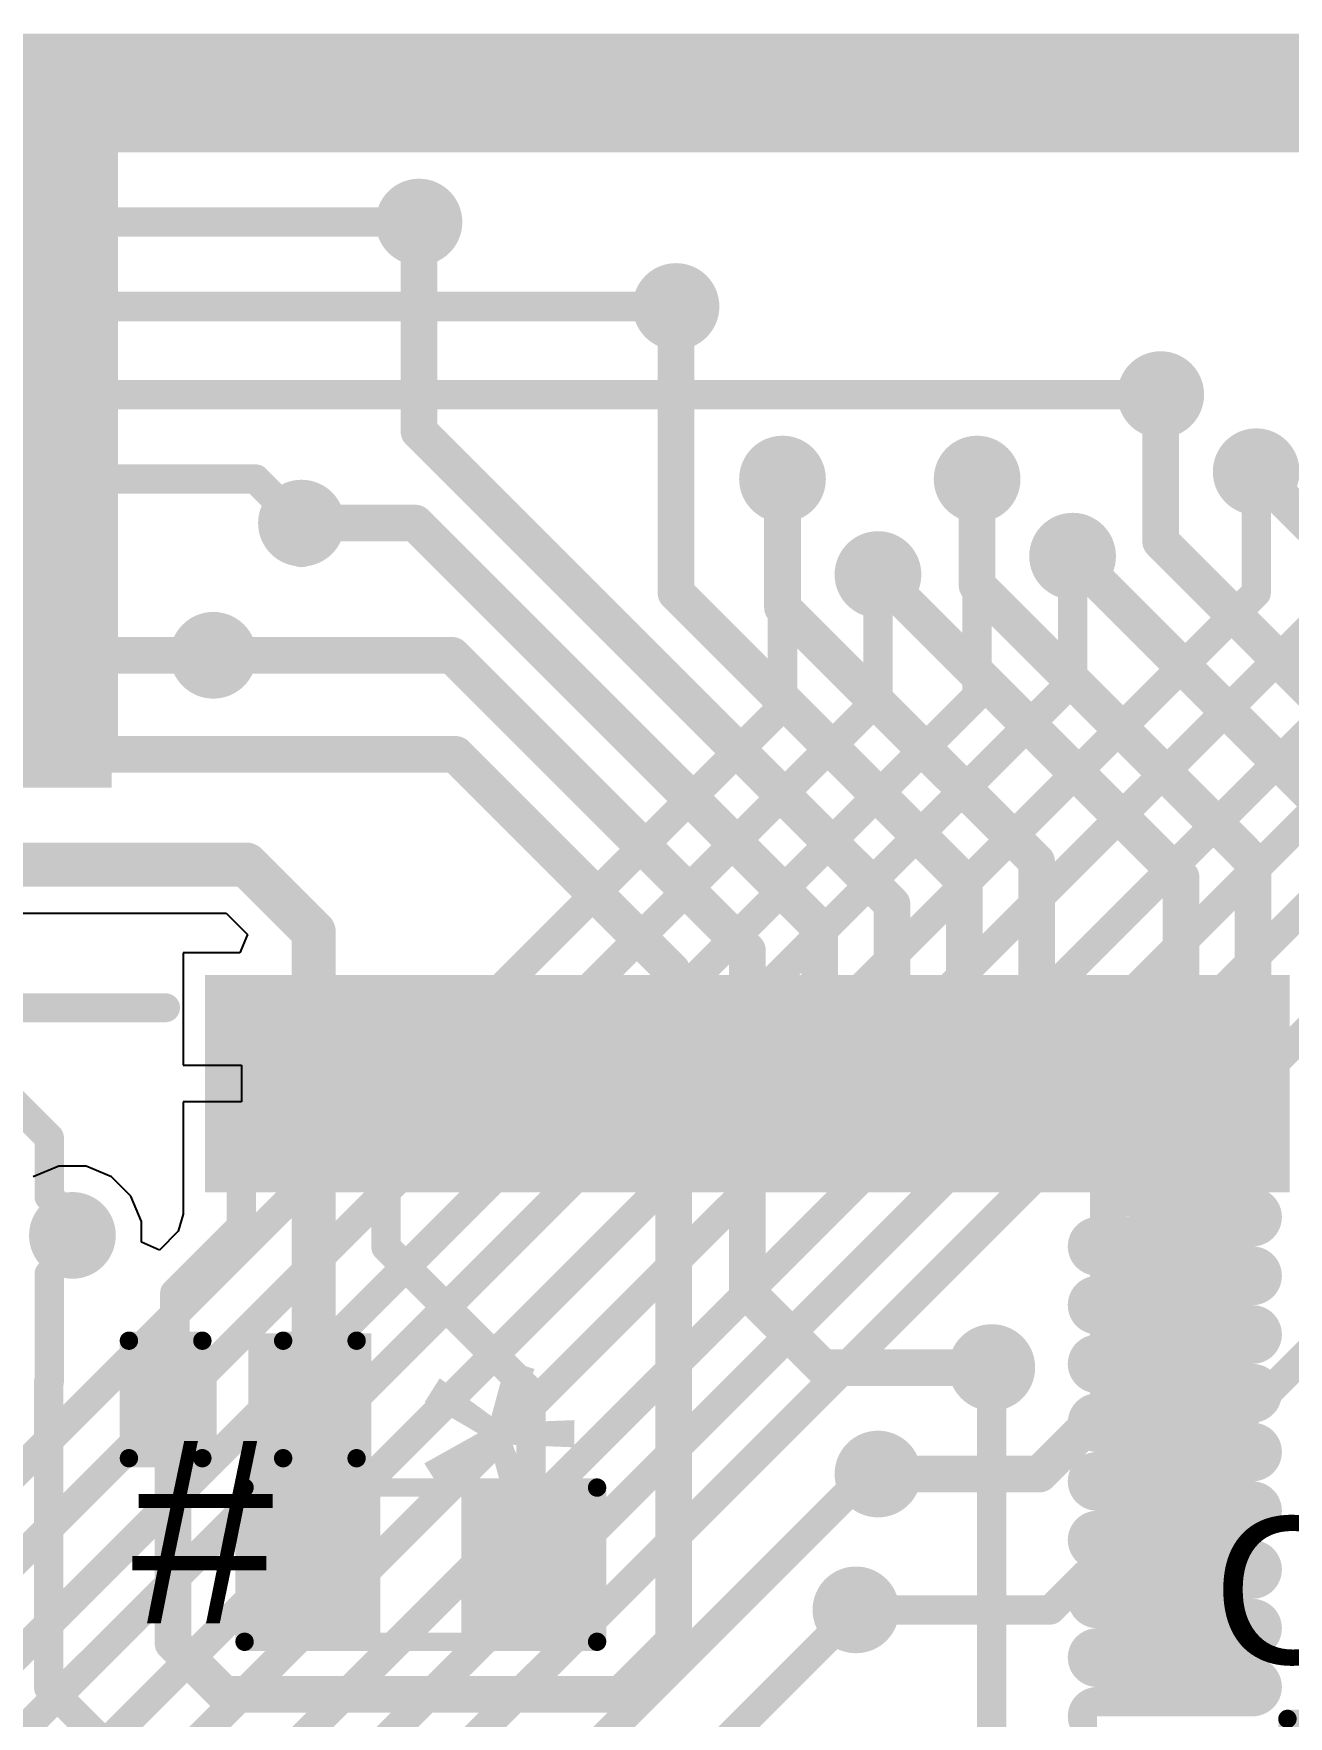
# Model space of a CAD drawing. Header units: millimetres. Extents: x -0.43 to 2.06, y -0.4 to 2.49.
# Drawn here: x 0.4401 to 0.7818, y 2.027 to 2.4853 of the extents above; entities that cross this region are included whole.
import ezdxf

# ---------------------------------------------------------------- set-up
doc = ezdxf.new("R2010")
doc.units = ezdxf.units.MM
doc.header["$MEASUREMENT"] = 0
for name, color, linetype in [('BottomLayer', 5, 'Continuous'), ('Mechanical2', 216, 'Continuous'), ('TopLayer', 1, 'Continuous'), ('TopOverlay', 2, 'Continuous'), ('TopPaste', 8, 'Continuous'), ('TopSolder', 216, 'Continuous'), ('ViaHoleLayer', 16, 'Continuous')]:
    doc.layers.add(name, color=color, linetype=linetype)
doc.styles.add('Arial', font='', dxfattribs={"height": 0.2})
doc.styles.get('Arial').set_extended_font_data('Arial')

# ---------------------------------------------------------------- blocks, each defined once
blk = doc.blocks.new('RES_0603_82')
at = {"layer": 'TopLayer'}
for points in [[(-0.015, 0.0175), (-0.015, -0.0175), (-0.045, -0.0175), (-0.045, 0.0175)], [(0.045, 0.0175), (0.045, -0.0175), (0.015, -0.0175), (0.015, 0.0175)]]:
    blk.add_hatch(color=1, dxfattribs=at).paths.add_polyline_path(points)
at = {"layer": 'TopPaste'}
for points in [[(-0.015, 0.0175), (-0.015, -0.0175), (-0.045, -0.0175), (-0.045, 0.0175)], [(0.045, 0.0175), (0.045, -0.0175), (0.015, -0.0175), (0.015, 0.0175)]]:
    blk.add_hatch(color=8, dxfattribs=at).paths.add_polyline_path(points)
at = {"layer": 'TopSolder'}
for points in [[(-0.011, 0.0215), (-0.011, -0.0215), (-0.049, -0.0215), (-0.049, 0.0215)], [(0.049, 0.0215), (0.049, -0.0215), (0.011, -0.0215), (0.011, 0.0215)]]:
    blk.add_hatch(color=216, dxfattribs=at).paths.add_polyline_path(points)
at = {"layer": 'TopOverlay', "const_width": 0.005}
for points in [[(-0.048, 0.021), (0.048, 0.021)], [(-0.048, -0.021), (-0.048, 0.021)], [(0.048, -0.021), (0.048, 0.021)], [(-0.048, -0.021), (0.048, -0.021)]]:
    blk.add_lwpolyline(points, dxfattribs=at)
at = {"layer": 'TopOverlay', "const_width": 0.0025}
for points in [[(-0.04925, 0.021, 1), (-0.04675, 0.021, 1)], [(-0.04925, 0.021, 1), (-0.04675, 0.021, 1)], [(0.04675, 0.021, 1), (0.04925, 0.021, 1)], [(0.04675, 0.021, 1), (0.04925, 0.021, 1)], [(-0.04925, -0.021, 1), (-0.04675, -0.021, 1)], [(-0.04925, -0.021, 1), (-0.04675, -0.021, 1)], [(0.04675, -0.021, 1), (0.04925, -0.021, 1)], [(0.04675, -0.021, 1), (0.04925, -0.021, 1)]]:
    blk.add_lwpolyline(points, format="xyb", close=True, dxfattribs=at)
blk = doc.blocks.new('FH12A_40S_0_5SH_55__96')
at = {"layer": 'TopLayer'}
for points in [[(-0.49409, 0.10728), (-0.42323, 0.10728), (-0.42323, 0.02067), (-0.49409, 0.02067)], [(-0.38976, -0.03839), (-0.37795, -0.03839), (-0.37795, -0.08957), (-0.38976, -0.08957)], [(-0.37008, -0.03839), (-0.35827, -0.03839), (-0.35827, -0.08957), (-0.37008, -0.08957)], [(-0.35039, -0.03839), (-0.33858, -0.03839), (-0.33858, -0.08957), (-0.35039, -0.08957)], [(-0.33071, -0.03839), (-0.3189, -0.03839), (-0.3189, -0.08957), (-0.33071, -0.08957)], [(-0.31102, -0.03839), (-0.29921, -0.03839), (-0.29921, -0.08957), (-0.31102, -0.08957)], [(-0.29134, -0.03839), (-0.27953, -0.03839), (-0.27953, -0.08957), (-0.29134, -0.08957)], [(-0.27165, -0.03839), (-0.25984, -0.03839), (-0.25984, -0.08957), (-0.27165, -0.08957)], [(-0.25197, -0.03839), (-0.24016, -0.03839), (-0.24016, -0.08957), (-0.25197, -0.08957)], [(-0.23228, -0.03839), (-0.22047, -0.03839), (-0.22047, -0.08957), (-0.23228, -0.08957)], [(-0.2126, -0.03839), (-0.20079, -0.03839), (-0.20079, -0.08957), (-0.2126, -0.08957)], [(-0.19291, -0.03839), (-0.1811, -0.03839), (-0.1811, -0.08957), (-0.19291, -0.08957)], [(-0.17323, -0.03839), (-0.16142, -0.03839), (-0.16142, -0.08957), (-0.17323, -0.08957)], [(-0.15354, -0.03839), (-0.14173, -0.03839), (-0.14173, -0.08957), (-0.15354, -0.08957)], [(-0.13386, -0.03839), (-0.12205, -0.03839), (-0.12205, -0.08957), (-0.13386, -0.08957)], [(-0.11417, -0.03839), (-0.10236, -0.03839), (-0.10236, -0.08957), (-0.11417, -0.08957)]]:
    blk.add_hatch(color=1, dxfattribs=at).paths.add_polyline_path(points)
at = {"layer": 'TopPaste'}
for points in [[(-0.49409, 0.10728), (-0.42323, 0.10728), (-0.42323, 0.02067), (-0.49409, 0.02067)], [(-0.38976, -0.03839), (-0.37795, -0.03839), (-0.37795, -0.08957), (-0.38976, -0.08957)], [(-0.37008, -0.03839), (-0.35827, -0.03839), (-0.35827, -0.08957), (-0.37008, -0.08957)], [(-0.35039, -0.03839), (-0.33858, -0.03839), (-0.33858, -0.08957), (-0.35039, -0.08957)], [(-0.33071, -0.03839), (-0.3189, -0.03839), (-0.3189, -0.08957), (-0.33071, -0.08957)], [(-0.31102, -0.03839), (-0.29921, -0.03839), (-0.29921, -0.08957), (-0.31102, -0.08957)], [(-0.29134, -0.03839), (-0.27953, -0.03839), (-0.27953, -0.08957), (-0.29134, -0.08957)], [(-0.27165, -0.03839), (-0.25984, -0.03839), (-0.25984, -0.08957), (-0.27165, -0.08957)], [(-0.25197, -0.03839), (-0.24016, -0.03839), (-0.24016, -0.08957), (-0.25197, -0.08957)], [(-0.23228, -0.03839), (-0.22047, -0.03839), (-0.22047, -0.08957), (-0.23228, -0.08957)], [(-0.2126, -0.03839), (-0.20079, -0.03839), (-0.20079, -0.08957), (-0.2126, -0.08957)], [(-0.19291, -0.03839), (-0.1811, -0.03839), (-0.1811, -0.08957), (-0.19291, -0.08957)], [(-0.17323, -0.03839), (-0.16142, -0.03839), (-0.16142, -0.08957), (-0.17323, -0.08957)], [(-0.15354, -0.03839), (-0.14173, -0.03839), (-0.14173, -0.08957), (-0.15354, -0.08957)], [(-0.13386, -0.03839), (-0.12205, -0.03839), (-0.12205, -0.08957), (-0.13386, -0.08957)], [(-0.11417, -0.03839), (-0.10236, -0.03839), (-0.10236, -0.08957), (-0.11417, -0.08957)]]:
    blk.add_hatch(color=8, dxfattribs=at).paths.add_polyline_path(points)
at = {"layer": 'TopSolder'}
for points in [[(-0.49809, 0.11128), (-0.41923, 0.11128), (-0.41923, 0.01667), (-0.49809, 0.01667)], [(-0.39376, -0.03439), (-0.37395, -0.03439), (-0.37395, -0.09357), (-0.39376, -0.09357)], [(-0.37408, -0.03439), (-0.35427, -0.03439), (-0.35427, -0.09357), (-0.37408, -0.09357)], [(-0.35439, -0.03439), (-0.33458, -0.03439), (-0.33458, -0.09357), (-0.35439, -0.09357)], [(-0.33471, -0.03439), (-0.3149, -0.03439), (-0.3149, -0.09357), (-0.33471, -0.09357)], [(-0.31502, -0.03439), (-0.29521, -0.03439), (-0.29521, -0.09357), (-0.31502, -0.09357)], [(-0.29534, -0.03439), (-0.27553, -0.03439), (-0.27553, -0.09357), (-0.29534, -0.09357)], [(-0.27565, -0.03439), (-0.25584, -0.03439), (-0.25584, -0.09357), (-0.27565, -0.09357)], [(-0.25597, -0.03439), (-0.23616, -0.03439), (-0.23616, -0.09357), (-0.25597, -0.09357)], [(-0.23628, -0.03439), (-0.21647, -0.03439), (-0.21647, -0.09357), (-0.23628, -0.09357)], [(-0.2166, -0.03439), (-0.19679, -0.03439), (-0.19679, -0.09357), (-0.2166, -0.09357)], [(-0.19691, -0.03439), (-0.1771, -0.03439), (-0.1771, -0.09357), (-0.19691, -0.09357)], [(-0.17723, -0.03439), (-0.15742, -0.03439), (-0.15742, -0.09357), (-0.17723, -0.09357)], [(-0.15754, -0.03439), (-0.13773, -0.03439), (-0.13773, -0.09357), (-0.15754, -0.09357)], [(-0.13786, -0.03439), (-0.11805, -0.03439), (-0.11805, -0.09357), (-0.13786, -0.09357)], [(-0.11817, -0.03439), (-0.09836, -0.03439), (-0.09836, -0.09357), (-0.11817, -0.09357)]]:
    blk.add_hatch(color=216, dxfattribs=at).paths.add_polyline_path(points)
at = {"layer": 'TopOverlay', "const_width": 0.00787}
for points in [[(-0.48622, 0.20866), (0.48622, 0.20866)], [(-0.48622, -0.04331), (-0.40453, -0.04331)]]:
    blk.add_lwpolyline(points, dxfattribs=at)
at = {"layer": 'TopOverlay', "const_width": 0.00394}
blk.add_lwpolyline([(-0.4065, -0.04331, 1), (-0.40256, -0.04331, 1)], format="xyb", close=True, dxfattribs=at)
blk = doc.blocks.new('CAP_0603_127')
at = {"layer": 'TopLayer'}
for points in [[(-0.015, 0.0175), (-0.015, -0.0175), (-0.045, -0.0175), (-0.045, 0.0175)], [(0.045, 0.0175), (0.045, -0.0175), (0.015, -0.0175), (0.015, 0.0175)]]:
    blk.add_hatch(color=1, dxfattribs=at).paths.add_polyline_path(points)
at = {"layer": 'TopPaste'}
for points in [[(-0.015, 0.0175), (-0.015, -0.0175), (-0.045, -0.0175), (-0.045, 0.0175)], [(0.045, 0.0175), (0.045, -0.0175), (0.015, -0.0175), (0.015, 0.0175)]]:
    blk.add_hatch(color=8, dxfattribs=at).paths.add_polyline_path(points)
at = {"layer": 'TopSolder'}
for points in [[(-0.01264, 0.01986), (-0.01264, -0.01986), (-0.04736, -0.01986), (-0.04736, 0.01986)], [(0.04736, 0.01986), (0.04736, -0.01986), (0.01264, -0.01986), (0.01264, 0.01986)]]:
    blk.add_hatch(color=216, dxfattribs=at).paths.add_polyline_path(points)
at = {"layer": 'TopOverlay', "const_width": 0.005}
for points in [[(-0.049, 0.021), (-0.049, -0.021)], [(-0.049, 0.021), (-0.018, 0.021)], [(0.018, 0.021), (0.049, 0.021)], [(0.049, 0.021), (0.049, -0.021)], [(-0.049, -0.021), (-0.018, -0.021)], [(0.018, -0.021), (0.049, -0.021)]]:
    blk.add_lwpolyline(points, dxfattribs=at)
at = {"layer": 'TopOverlay', "const_width": 0.0025}
for points in [[(-0.05025, 0.021, 1), (-0.04775, 0.021, 1)], [(-0.05025, 0.021, 1), (-0.04775, 0.021, 1)], [(-0.01925, 0.021, 1), (-0.01675, 0.021, 1)], [(0.01675, 0.021, 1), (0.01925, 0.021, 1)], [(0.04775, 0.021, 1), (0.05025, 0.021, 1)], [(0.04775, 0.021, 1), (0.05025, 0.021, 1)], [(-0.05025, -0.021, 1), (-0.04775, -0.021, 1)], [(-0.05025, -0.021, 1), (-0.04775, -0.021, 1)], [(-0.01925, -0.021, 1), (-0.01675, -0.021, 1)], [(0.01675, -0.021, 1), (0.01925, -0.021, 1)], [(0.04775, -0.021, 1), (0.05025, -0.021, 1)], [(0.04775, -0.021, 1), (0.05025, -0.021, 1)]]:
    blk.add_lwpolyline(points, format="xyb", close=True, dxfattribs=at)
blk = doc.blocks.new('CAP_0402_138')
at = {"layer": 'TopLayer'}
for points in [[(-0.0275, -0.0125), (-0.0275, 0.0125), (-0.0095, 0.0125), (-0.0095, -0.0125)], [(0.0095, -0.0125), (0.0095, 0.0125), (0.0275, 0.0125), (0.0275, -0.0125)]]:
    blk.add_hatch(color=1, dxfattribs=at).paths.add_polyline_path(points)
at = {"layer": 'TopPaste'}
for points in [[(-0.0275, -0.0125), (-0.0275, 0.0125), (-0.0095, 0.0125), (-0.0095, -0.0125)], [(0.0095, -0.0125), (0.0095, 0.0125), (0.0275, 0.0125), (0.0275, -0.0125)]]:
    blk.add_hatch(color=8, dxfattribs=at).paths.add_polyline_path(points)
at = {"layer": 'TopSolder'}
for points in [[(-0.02986, -0.01486), (-0.02986, 0.01486), (-0.00714, 0.01486), (-0.00714, -0.01486)], [(0.00714, -0.01486), (0.00714, 0.01486), (0.02986, 0.01486), (0.02986, -0.01486)]]:
    blk.add_hatch(color=216, dxfattribs=at).paths.add_polyline_path(points)
at = {"layer": 'TopOverlay', "const_width": 0.005}
for points in [[(-0.031, 0.016), (-0.031, -0.016)], [(-0.011, 0.016), (-0.031, 0.016)], [(0.031, 0.016), (0.011, 0.016)], [(0.031, 0.016), (0.031, -0.016)], [(-0.011, -0.016), (-0.031, -0.016)], [(0.031, -0.016), (0.011, -0.016)]]:
    blk.add_lwpolyline(points, dxfattribs=at)
at = {"layer": 'TopOverlay', "const_width": 0.0025}
for points in [[(-0.03225, 0.016, 1), (-0.02975, 0.016, 1)], [(-0.03225, 0.016, 1), (-0.02975, 0.016, 1)], [(-0.01225, 0.016, 1), (-0.00975, 0.016, 1)], [(0.00975, 0.016, 1), (0.01225, 0.016, 1)], [(0.02975, 0.016, 1), (0.03225, 0.016, 1)], [(0.02975, 0.016, 1), (0.03225, 0.016, 1)], [(-0.03225, -0.016, 1), (-0.02975, -0.016, 1)], [(-0.03225, -0.016, 1), (-0.02975, -0.016, 1)], [(-0.01225, -0.016, 1), (-0.00975, -0.016, 1)], [(0.00975, -0.016, 1), (0.01225, -0.016, 1)], [(0.02975, -0.016, 1), (0.03225, -0.016, 1)], [(0.02975, -0.016, 1), (0.03225, -0.016, 1)]]:
    blk.add_lwpolyline(points, format="xyb", close=True, dxfattribs=at)

msp = doc.modelspace()

# ---------------------------------------------------------------- hatches: boundary and pattern name
at = {"layer": 'BottomLayer'}
h = msp.add_hatch(color=5, dxfattribs=at)
edge = h.paths.add_edge_path()
edge.add_arc((0.545, 2.434), 0.01181, 0, 360)
h = msp.add_hatch(color=5, dxfattribs=at)
edge = h.paths.add_edge_path()
edge.add_arc((0.615, 2.411), 0.01181, 0, 360)
h = msp.add_hatch(color=5, dxfattribs=at)
edge = h.paths.add_edge_path()
edge.add_arc((0.747, 2.387), 0.01181, 0, 360)
h = msp.add_hatch(color=5, dxfattribs=at)
edge = h.paths.add_edge_path()
edge.add_arc((0.644, 2.364), 0.01181, 0, 360)
h = msp.add_hatch(color=5, dxfattribs=at)
edge = h.paths.add_edge_path()
edge.add_arc((0.697, 2.364), 0.01181, 0, 360)
h = msp.add_hatch(color=5, dxfattribs=at)
edge = h.paths.add_edge_path()
edge.add_arc((0.773, 2.366), 0.01181, 0, 360)
h = msp.add_hatch(color=5, dxfattribs=at)
edge = h.paths.add_edge_path()
edge.add_arc((0.513, 2.352), 0.01181, 0, 360)
h = msp.add_hatch(color=5, dxfattribs=at)
edge = h.paths.add_edge_path()
edge.add_arc((0.723, 2.343), 0.01181, 0, 360)
h = msp.add_hatch(color=5, dxfattribs=at)
edge = h.paths.add_edge_path()
edge.add_arc((0.67, 2.338), 0.01181, 0, 360)
h = msp.add_hatch(color=5, dxfattribs=at)
edge = h.paths.add_edge_path()
edge.add_arc((0.489, 2.316), 0.01181, 0, 360)
h = msp.add_hatch(color=5, dxfattribs=at)
edge = h.paths.add_edge_path()
edge.add_arc((0.45062, 2.158), 0.01181, 0, 360)
h = msp.add_hatch(color=5, dxfattribs=at)
edge = h.paths.add_edge_path()
edge.add_arc((0.701, 2.122), 0.01181, 0, 360)
h = msp.add_hatch(color=5, dxfattribs=at)
edge = h.paths.add_edge_path()
edge.add_arc((0.67, 2.093), 0.01181, 0, 360)
h = msp.add_hatch(color=5, dxfattribs=at)
edge = h.paths.add_edge_path()
edge.add_arc((0.664, 2.056), 0.01181, 0, 360)
at = {"layer": 'TopLayer'}
for points in [[(-0.128, 2.401), (0.455, 2.401), (0.455, 2.473), (-0.128, 2.473)], [(0.384, 2.284), (0.463, 2.284), (0.463, 2.472), (0.384, 2.472)], [(0.425, 2.453), (1.418, 2.453), (1.418, 2.473), (0.425, 2.473)], [(0.49851, 2.049), (0.532, 2.049), (0.532, 2.13131), (0.49851, 2.13131)]]:
    msp.add_hatch(color=1, dxfattribs=at).paths.add_polyline_path(points)
h = msp.add_hatch(color=1, dxfattribs=at)
edge = h.paths.add_edge_path()
edge.add_arc((0.545, 2.434), 0.01181, 0, 360)
h = msp.add_hatch(color=1, dxfattribs=at)
edge = h.paths.add_edge_path()
edge.add_arc((0.615, 2.411), 0.01181, 0, 360)
h = msp.add_hatch(color=1, dxfattribs=at)
edge = h.paths.add_edge_path()
edge.add_arc((0.747, 2.387), 0.01181, 0, 360)
h = msp.add_hatch(color=1, dxfattribs=at)
edge = h.paths.add_edge_path()
edge.add_arc((0.644, 2.364), 0.01181, 0, 360)
h = msp.add_hatch(color=1, dxfattribs=at)
edge = h.paths.add_edge_path()
edge.add_arc((0.697, 2.364), 0.01181, 0, 360)
h = msp.add_hatch(color=1, dxfattribs=at)
edge = h.paths.add_edge_path()
edge.add_arc((0.773, 2.366), 0.01181, 0, 360)
h = msp.add_hatch(color=1, dxfattribs=at)
edge = h.paths.add_edge_path()
edge.add_arc((0.513, 2.352), 0.01181, 0, 360)
h = msp.add_hatch(color=1, dxfattribs=at)
edge = h.paths.add_edge_path()
edge.add_arc((0.723, 2.343), 0.01181, 0, 360)
h = msp.add_hatch(color=1, dxfattribs=at)
edge = h.paths.add_edge_path()
edge.add_arc((0.67, 2.338), 0.01181, 0, 360)
h = msp.add_hatch(color=1, dxfattribs=at)
edge = h.paths.add_edge_path()
edge.add_arc((0.489, 2.316), 0.01181, 0, 360)
h = msp.add_hatch(color=1, dxfattribs=at)
edge = h.paths.add_edge_path()
edge.add_arc((0.45062, 2.158), 0.01181, 0, 360)
h = msp.add_hatch(color=1, dxfattribs=at)
edge = h.paths.add_edge_path()
edge.add_arc((0.701, 2.122), 0.01181, 0, 360)
h = msp.add_hatch(color=1, dxfattribs=at)
edge = h.paths.add_edge_path()
edge.add_arc((0.67, 2.093), 0.01181, 0, 360)
h = msp.add_hatch(color=1, dxfattribs=at)
edge = h.paths.add_edge_path()
edge.add_arc((0.664, 2.056), 0.01181, 0, 360)
at = {"layer": 'ViaHoleLayer'}
h = msp.add_hatch(color=16, dxfattribs=at)
edge = h.paths.add_edge_path()
edge.add_arc((0.545, 2.434), 0.00591, 0, 360)
h = msp.add_hatch(color=16, dxfattribs=at)
edge = h.paths.add_edge_path()
edge.add_arc((0.615, 2.411), 0.00591, 0, 360)
h = msp.add_hatch(color=16, dxfattribs=at)
edge = h.paths.add_edge_path()
edge.add_arc((0.747, 2.387), 0.00591, 0, 360)
h = msp.add_hatch(color=16, dxfattribs=at)
edge = h.paths.add_edge_path()
edge.add_arc((0.644, 2.364), 0.00591, 0, 360)
h = msp.add_hatch(color=16, dxfattribs=at)
edge = h.paths.add_edge_path()
edge.add_arc((0.697, 2.364), 0.00591, 0, 360)
h = msp.add_hatch(color=16, dxfattribs=at)
edge = h.paths.add_edge_path()
edge.add_arc((0.773, 2.366), 0.00591, 0, 360)
h = msp.add_hatch(color=16, dxfattribs=at)
edge = h.paths.add_edge_path()
edge.add_arc((0.513, 2.352), 0.00591, 0, 360)
h = msp.add_hatch(color=16, dxfattribs=at)
edge = h.paths.add_edge_path()
edge.add_arc((0.723, 2.343), 0.00591, 0, 360)
h = msp.add_hatch(color=16, dxfattribs=at)
edge = h.paths.add_edge_path()
edge.add_arc((0.67, 2.338), 0.00591, 0, 360)
h = msp.add_hatch(color=16, dxfattribs=at)
edge = h.paths.add_edge_path()
edge.add_arc((0.489, 2.316), 0.00591, 0, 360)
h = msp.add_hatch(color=16, dxfattribs=at)
edge = h.paths.add_edge_path()
edge.add_arc((0.45062, 2.158), 0.00591, 0, 360)
h = msp.add_hatch(color=16, dxfattribs=at)
edge = h.paths.add_edge_path()
edge.add_arc((0.701, 2.122), 0.00591, 0, 360)
h = msp.add_hatch(color=16, dxfattribs=at)
edge = h.paths.add_edge_path()
edge.add_arc((0.67, 2.093), 0.00591, 0, 360)
h = msp.add_hatch(color=16, dxfattribs=at)
edge = h.paths.add_edge_path()
edge.add_arc((0.664, 2.056), 0.00591, 0, 360)

# ---------------------------------------------------------------- linework, layer by layer
at = {"layer": 'BottomLayer'}
for points, const_width in [([(0.222, 2.434), (0.545, 2.434)], 0.008), ([(0.23, 2.411), (0.615, 2.411)], 0.008), ([(0.231, 2.387), (0.747, 2.387)], 0.008), ([(0.773, 2.333), (0.773, 2.366)], 0.008), ([(0.259, 2.364), (0.5005, 2.364)], 0.008), ([(0.5005, 2.364), (0.5125, 2.352)], 0.008), ([(0.644, 2.302), (0.644, 2.364)], 0.008), ([(0.697, 2.305), (0.697, 2.364)], 0.008), ([(0.5125, 2.352), (0.513, 2.352)], 0.008), ([(0.723, 2.309), (0.723, 2.343)], 0.008), ([(0.669, 2.338), (0.67, 2.337)], 0.008), ([(0.241, 1.777), (0.798, 2.334)], 0.008), ([(0.67, 2.304), (0.67, 2.337)], 0.008), ([(0.2153, 1.7753), (0.773, 2.333)], 0.008), ([(0.2653, 1.7733), (0.822, 2.33)], 0.008), ([(0.3153, 1.8003), (0.847, 2.332)], 0.008), ([(0.335, 1.796), (0.871, 2.332)], 0.008), ([(0.25, 2.316), (0.489, 2.316)], 0.01), ([(0.1653, 1.7513), (0.723, 2.309)], 0.008), ([(0.0153, 1.6733), (0.644, 2.302)], 0.008), ([(0.0653, 1.6993), (0.67, 2.304)], 0.008), ([(0.1153, 1.7233), (0.697, 2.305)], 0.008), ([(0.775, 2.202), (0.873, 2.3)], 0.008), ([(0.42489, 2.204), (0.44431, 2.18458)], 0.008), ([(0.775, 2.19939), (0.775, 2.202)], 0.008), ([(0.775, 2.183), (0.775, 2.19939)], 0.008), ([(0.44431, 2.16854), (0.44431, 2.18458)], 0.008), ([(0.73921, 2.175), (0.767, 2.175)], 0.008), ([(0.44431, 2.16854), (0.45062, 2.16223)], 0.008), ([(0.73921, 2.167), (0.772, 2.167)], 0.008), ([(0.45062, 2.158), (0.45062, 2.16223)], 0.008), ([(0.72969, 2.159), (0.772, 2.159)], 0.008), ([(0.72969, 2.151), (0.772, 2.151)], 0.008), ([(0.72969, 2.143), (0.772, 2.143)], 0.008), ([(0.72969, 2.135), (0.772, 2.135)], 0.008), ([(0.72969, 2.127), (0.772, 2.127)], 0.008), ([(0.701, 2.004), (0.701, 2.122)], 0.008), ([(0.72969, 2.119), (0.772, 2.119)], 0.008), ([(0.72969, 2.111), (0.772, 2.111)], 0.008), ([(0.72969, 2.103), (0.772, 2.103)], 0.008), ([(0.38, 1.806), (0.667, 2.093)], 0.008), ([(0.667, 2.093), (0.67, 2.093)], 0.008), ([(0.72969, 2.095), (0.772, 2.095)], 0.008), ([(0.72969, 2.087), (0.772, 2.087)], 0.008), ([(0.72969, 2.079), (0.772, 2.079)], 0.008), ([(0.72969, 2.071), (0.772, 2.071)], 0.008), ([(0.72969, 2.063), (0.772, 2.063)], 0.008), ([(0.403, 1.795), (0.664, 2.056)], 0.008), ([(0.72969, 2.055), (0.772, 2.055)], 0.008), ([(0.72969, 2.047), (0.772, 2.047)], 0.008), ([(0.72969, 2.039), (0.772, 2.039)], 0.008), ([(0.72969, 2.031), (0.772, 2.031)], 0.008)]:
    msp.add_lwpolyline(points, dxfattribs=dict(at, const_width=const_width))
for points, const_width in [([(0.543, 2.434, 1), (0.547, 2.434, 1)], 0.004), ([(0.613, 2.411, 1), (0.617, 2.411, 1)], 0.004), ([(0.745, 2.387, 1), (0.749, 2.387, 1)], 0.004), ([(0.771, 2.366, 1), (0.775, 2.366, 1)], 0.004), ([(0.4985, 2.364, 1), (0.5025, 2.364, 1)], 0.004), ([(0.4985, 2.364, 1), (0.5025, 2.364, 1)], 0.004), ([(0.642, 2.364, 1), (0.646, 2.364, 1)], 0.004), ([(0.695, 2.364, 1), (0.699, 2.364, 1)], 0.004), ([(0.5105, 2.352, 1), (0.5145, 2.352, 1)], 0.004), ([(0.5105, 2.352, 1), (0.5145, 2.352, 1)], 0.004), ([(0.511, 2.352, 1), (0.515, 2.352, 1)], 0.004), ([(0.721, 2.343, 1), (0.725, 2.343, 1)], 0.004), ([(0.667, 2.338, 1), (0.671, 2.338, 1)], 0.004), ([(0.668, 2.337, 1), (0.672, 2.337, 1)], 0.004), ([(0.668, 2.337, 1), (0.672, 2.337, 1)], 0.004), ([(0.771, 2.333, 1), (0.775, 2.333, 1)], 0.004), ([(0.771, 2.333, 1), (0.775, 2.333, 1)], 0.004), ([(0.4865, 2.316, 1), (0.4915, 2.316, 1)], 0.005), ([(0.721, 2.309, 1), (0.725, 2.309, 1)], 0.004), ([(0.721, 2.309, 1), (0.725, 2.309, 1)], 0.004), ([(0.642, 2.302, 1), (0.646, 2.302, 1)], 0.004), ([(0.642, 2.302, 1), (0.646, 2.302, 1)], 0.004), ([(0.668, 2.304, 1), (0.672, 2.304, 1)], 0.004), ([(0.668, 2.304, 1), (0.672, 2.304, 1)], 0.004), ([(0.695, 2.305, 1), (0.699, 2.305, 1)], 0.004), ([(0.695, 2.305, 1), (0.699, 2.305, 1)], 0.004), ([(0.773, 2.202, 1), (0.777, 2.202, 1)], 0.004), ([(0.773, 2.202, 1), (0.777, 2.202, 1)], 0.004), ([(0.773, 2.19939, 1), (0.777, 2.19939, 1)], 0.004), ([(0.773, 2.19939, 1), (0.777, 2.19939, 1)], 0.004), ([(0.44231, 2.18458, 1), (0.44631, 2.18458, 1)], 0.004), ([(0.44231, 2.18458, 1), (0.44631, 2.18458, 1)], 0.004), ([(0.773, 2.183, 1), (0.777, 2.183, 1)], 0.004), ([(0.773, 2.183, 1), (0.777, 2.183, 1)], 0.004), ([(0.73721, 2.175, 1), (0.74121, 2.175, 1)], 0.004), ([(0.73721, 2.175, 1), (0.74121, 2.175, 1)], 0.004), ([(0.765, 2.175, 1), (0.769, 2.175, 1)], 0.004), ([(0.765, 2.175, 1), (0.769, 2.175, 1)], 0.004), ([(0.44231, 2.16854, 1), (0.44631, 2.16854, 1)], 0.004), ([(0.44231, 2.16854, 1), (0.44631, 2.16854, 1)], 0.004), ([(0.73721, 2.167, 1), (0.74121, 2.167, 1)], 0.004), ([(0.73721, 2.167, 1), (0.74121, 2.167, 1)], 0.004), ([(0.77, 2.167, 1), (0.774, 2.167, 1)], 0.004), ([(0.77, 2.167, 1), (0.774, 2.167, 1)], 0.004), ([(0.44862, 2.16223, 1), (0.45262, 2.16223, 1)], 0.004), ([(0.44862, 2.16223, 1), (0.45262, 2.16223, 1)], 0.004), ([(0.44862, 2.158, 1), (0.45262, 2.158, 1)], 0.004), ([(0.72769, 2.159, 1), (0.73169, 2.159, 1)], 0.004), ([(0.72769, 2.159, 1), (0.73169, 2.159, 1)], 0.004), ([(0.77, 2.159, 1), (0.774, 2.159, 1)], 0.004), ([(0.77, 2.159, 1), (0.774, 2.159, 1)], 0.004), ([(0.72769, 2.151, 1), (0.73169, 2.151, 1)], 0.004), ([(0.72769, 2.151, 1), (0.73169, 2.151, 1)], 0.004), ([(0.77, 2.151, 1), (0.774, 2.151, 1)], 0.004), ([(0.77, 2.151, 1), (0.774, 2.151, 1)], 0.004), ([(0.72769, 2.143, 1), (0.73169, 2.143, 1)], 0.004), ([(0.72769, 2.143, 1), (0.73169, 2.143, 1)], 0.004), ([(0.77, 2.143, 1), (0.774, 2.143, 1)], 0.004), ([(0.77, 2.143, 1), (0.774, 2.143, 1)], 0.004), ([(0.72769, 2.135, 1), (0.73169, 2.135, 1)], 0.004), ([(0.72769, 2.135, 1), (0.73169, 2.135, 1)], 0.004), ([(0.77, 2.135, 1), (0.774, 2.135, 1)], 0.004), ([(0.77, 2.135, 1), (0.774, 2.135, 1)], 0.004), ([(0.72769, 2.127, 1), (0.73169, 2.127, 1)], 0.004), ([(0.72769, 2.127, 1), (0.73169, 2.127, 1)], 0.004), ([(0.77, 2.127, 1), (0.774, 2.127, 1)], 0.004), ([(0.77, 2.127, 1), (0.774, 2.127, 1)], 0.004), ([(0.699, 2.122, 1), (0.703, 2.122, 1)], 0.004), ([(0.72769, 2.119, 1), (0.73169, 2.119, 1)], 0.004), ([(0.72769, 2.119, 1), (0.73169, 2.119, 1)], 0.004), ([(0.77, 2.119, 1), (0.774, 2.119, 1)], 0.004), ([(0.77, 2.119, 1), (0.774, 2.119, 1)], 0.004), ([(0.72769, 2.111, 1), (0.73169, 2.111, 1)], 0.004), ([(0.72769, 2.111, 1), (0.73169, 2.111, 1)], 0.004), ([(0.77, 2.111, 1), (0.774, 2.111, 1)], 0.004), ([(0.77, 2.111, 1), (0.774, 2.111, 1)], 0.004), ([(0.72769, 2.103, 1), (0.73169, 2.103, 1)], 0.004), ([(0.72769, 2.103, 1), (0.73169, 2.103, 1)], 0.004), ([(0.77, 2.103, 1), (0.774, 2.103, 1)], 0.004), ([(0.77, 2.103, 1), (0.774, 2.103, 1)], 0.004), ([(0.665, 2.093, 1), (0.669, 2.093, 1)], 0.004), ([(0.665, 2.093, 1), (0.669, 2.093, 1)], 0.004), ([(0.668, 2.093, 1), (0.672, 2.093, 1)], 0.004), ([(0.72769, 2.095, 1), (0.73169, 2.095, 1)], 0.004), ([(0.72769, 2.095, 1), (0.73169, 2.095, 1)], 0.004), ([(0.77, 2.095, 1), (0.774, 2.095, 1)], 0.004), ([(0.77, 2.095, 1), (0.774, 2.095, 1)], 0.004), ([(0.72769, 2.087, 1), (0.73169, 2.087, 1)], 0.004), ([(0.72769, 2.087, 1), (0.73169, 2.087, 1)], 0.004), ([(0.77, 2.087, 1), (0.774, 2.087, 1)], 0.004), ([(0.77, 2.087, 1), (0.774, 2.087, 1)], 0.004), ([(0.72769, 2.079, 1), (0.73169, 2.079, 1)], 0.004), ([(0.72769, 2.079, 1), (0.73169, 2.079, 1)], 0.004), ([(0.77, 2.079, 1), (0.774, 2.079, 1)], 0.004), ([(0.77, 2.079, 1), (0.774, 2.079, 1)], 0.004), ([(0.72769, 2.071, 1), (0.73169, 2.071, 1)], 0.004), ([(0.72769, 2.071, 1), (0.73169, 2.071, 1)], 0.004), ([(0.77, 2.071, 1), (0.774, 2.071, 1)], 0.004), ([(0.77, 2.071, 1), (0.774, 2.071, 1)], 0.004), ([(0.72769, 2.063, 1), (0.73169, 2.063, 1)], 0.004), ([(0.72769, 2.063, 1), (0.73169, 2.063, 1)], 0.004), ([(0.77, 2.063, 1), (0.774, 2.063, 1)], 0.004), ([(0.77, 2.063, 1), (0.774, 2.063, 1)], 0.004), ([(0.662, 2.056, 1), (0.666, 2.056, 1)], 0.004), ([(0.72769, 2.055, 1), (0.73169, 2.055, 1)], 0.004), ([(0.72769, 2.055, 1), (0.73169, 2.055, 1)], 0.004), ([(0.77, 2.055, 1), (0.774, 2.055, 1)], 0.004), ([(0.77, 2.055, 1), (0.774, 2.055, 1)], 0.004), ([(0.72769, 2.047, 1), (0.73169, 2.047, 1)], 0.004), ([(0.72769, 2.047, 1), (0.73169, 2.047, 1)], 0.004), ([(0.77, 2.047, 1), (0.774, 2.047, 1)], 0.004), ([(0.77, 2.047, 1), (0.774, 2.047, 1)], 0.004), ([(0.72769, 2.039, 1), (0.73169, 2.039, 1)], 0.004), ([(0.72769, 2.039, 1), (0.73169, 2.039, 1)], 0.004), ([(0.77, 2.039, 1), (0.774, 2.039, 1)], 0.004), ([(0.77, 2.039, 1), (0.774, 2.039, 1)], 0.004), ([(0.72769, 2.031, 1), (0.73169, 2.031, 1)], 0.004), ([(0.72769, 2.031, 1), (0.73169, 2.031, 1)], 0.004), ([(0.77, 2.031, 1), (0.774, 2.031, 1)], 0.004), ([(0.77, 2.031, 1), (0.774, 2.031, 1)], 0.004)]:
    msp.add_lwpolyline(points, format="xyb", close=True, dxfattribs=dict(at, const_width=const_width))
at = {"layer": 'BottomLayer', "const_width": 0.008}
for points in [[(0.775, 2.183, -0.414214), (0.767, 2.175)], [(0.73921, 2.167, -1), (0.73921, 2.175)], [(0.772, 2.167, -1), (0.772, 2.159)], [(0.72969, 2.151, -1), (0.72969, 2.159)], [(0.772, 2.151, -1), (0.772, 2.143)], [(0.72969, 2.135, -1), (0.72969, 2.143)], [(0.772, 2.135, -1), (0.772, 2.127)], [(0.72969, 2.119, -1), (0.72969, 2.127)], [(0.772, 2.119, -1), (0.772, 2.111)], [(0.72969, 2.103, -1), (0.72969, 2.111)], [(0.772, 2.103, -1), (0.772, 2.095)], [(0.72969, 2.087, -1), (0.72969, 2.095)], [(0.772, 2.087, -1), (0.772, 2.079)], [(0.72969, 2.071, -1), (0.72969, 2.079)], [(0.772, 2.071, -1), (0.772, 2.063)], [(0.72969, 2.055, -1), (0.72969, 2.063)], [(0.772, 2.055, -1), (0.772, 2.047)], [(0.72969, 2.039, -1), (0.72969, 2.047)], [(0.772, 2.039, -1), (0.772, 2.031)], [(0.72969, 2.023, -1), (0.72969, 2.031)]]:
    msp.add_lwpolyline(points, format="xyb", dxfattribs=at)
at = {"layer": 'Mechanical2', "const_width": 0.01}
msp.add_lwpolyline([(-0.19685, 2.48032), (2.00787, 2.48032)], dxfattribs=at)
at = {"layer": 'TopLayer'}
for p, q in [((0.35314, 2.24575), (0.49251, 2.24575)), ((0.49251, 2.24575), (0.49833, 2.23992)), ((0.49833, 2.23992), (0.49626, 2.23492)), ((0.49626, 2.23492), (0.48075, 2.23492)), ((0.48075, 2.23492), (0.48075, 2.20433)), ((0.48075, 2.20433), (0.49665, 2.20433)), ((0.49665, 2.20433), (0.49665, 2.19433)), ((0.49665, 2.19433), (0.48075, 2.19433)), ((0.48075, 2.19433), (0.48075, 2.16374)), ((0.44688, 2.17681), (0.43997, 2.17395)), ((0.45436, 2.17681), (0.44688, 2.17681)), ((0.46128, 2.17395), (0.45436, 2.17681)), ((0.46657, 2.16866), (0.46128, 2.17395)), ((0.46943, 2.16174), (0.46657, 2.16866)), ((0.48075, 2.16374), (0.47946, 2.15911)), ((0.48075, 2.16374), (0.48075, 2.16374)), ((0.48075, 2.16374), (0.48075, 2.16374)), ((0.46943, 2.15616), (0.46943, 2.16174)), ((0.47946, 2.15911), (0.47431, 2.15397)), ((0.47431, 2.15397), (0.46943, 2.15616))]:
    msp.add_line(p, q, dxfattribs=at)
for points, const_width in [([(0.545, 2.377), (0.545, 2.434)], 0.01), ([(0.615, 2.333), (0.615, 2.411)], 0.01), ([(0.747, 2.347), (0.747, 2.387)], 0.01), ([(0.545, 2.377), (0.67382, 2.24818)], 0.01), ([(0.773, 2.366), (0.788, 2.351)], 0.01), ([(0.644, 2.329), (0.644, 2.364)], 0.01), ([(0.697, 2.33504), (0.697, 2.364)], 0.01), ([(0.513, 2.352), (0.544, 2.352)], 0.01), ([(0.544, 2.352), (0.65413, 2.24187)], 0.01), ([(0.513, 2.345), (0.5165, 2.3485)], 0.01), ([(0.747, 2.347), (0.81161, 2.28239)], 0.01), ([(0.723, 2.343), (0.79193, 2.27407)], 0.01), ([(0.67, 2.338), (0.75256, 2.25544)], 0.01), ([(0.615, 2.333), (0.6935, 2.2545)], 0.01), ([(0.697, 2.33504), (0.76956, 2.26248)], 0.01), ([(0.644, 2.329), (0.71319, 2.25981)], 0.01), ([(0.489, 2.316), (0.554, 2.316)], 0.01), ([(0.554, 2.316), (0.63445, 2.23555)], 0.01), ([(0.424, 2.289), (0.555, 2.289)], 0.01), ([(0.555, 2.289), (0.61386, 2.23014)], 0.01), ([(0.328, 2.259), (0.498, 2.259)], 0.012), ([(0.498, 2.259), (0.51634, 2.24066)], 0.012), ([(0.71319, 2.19933), (0.71319, 2.25981)], 0.01), ([(0.76956, 2.26244), (0.76956, 2.26248)], 0.01), ([(0.76956, 2.26244), (0.77212, 2.25988)], 0.01), ([(0.77212, 2.19945), (0.77212, 2.25988)], 0.01), ([(0.6935, 2.19933), (0.6935, 2.2545)], 0.01), ([(0.75256, 2.19933), (0.75256, 2.25544)], 0.01), ([(0.67382, 2.19933), (0.67382, 2.24818)], 0.01), ([(0.51634, 2.19933), (0.51634, 2.24066)], 0.012), ([(0.65413, 2.19933), (0.65413, 2.24187)], 0.01), ([(0.63445, 2.19933), (0.63445, 2.23555)], 0.01), ([(0.61386, 2.19983), (0.61386, 2.23014)], 0.01), ([(0.51634, 2.11413), (0.51634, 2.19933)], 0.012), ([(0.61386, 2.19983), (0.61436, 2.19933)], 0.01), ([(0.49665, 2.16045), (0.49665, 2.19933)], 0.008), ([(0.53602, 2.1548), (0.53602, 2.19933)], 0.008), ([(0.61436, 2.04736), (0.61436, 2.19933)], 0.01), ([(0.63445, 2.14255), (0.63445, 2.19933)], 0.01), ([(0.73275, 2.1992), (0.73287, 2.19933)], 0.01), ([(0.73275, 2.11175), (0.73275, 2.1992)], 0.01), ([(0.77212, 2.19945), (0.77224, 2.19933)], 0.01), ([(0.47851, 2.14231), (0.49665, 2.16045)], 0.008), ([(0.53602, 2.1548), (0.57551, 2.11531)], 0.008), ([(0.717, 2.056), (0.814, 2.153)], 0.008), ([(0.44431, 2.11822), (0.44431, 2.14746)], 0.008), ([(0.47851, 2.11331), (0.47851, 2.14231)], 0.008), ([(0.63445, 2.14255), (0.655, 2.122)], 0.01), ([(0.655, 2.122), (0.701, 2.122)], 0.01), ([(0.44417, 2.11807), (0.44431, 2.11822)], 0.008), ([(0.44417, 2.03483), (0.44417, 2.11807)], 0.008), ([(0.478, 2.1128), (0.47851, 2.11331)], 0.01), ([(0.478, 2.047), (0.478, 2.1128)], 0.01), ([(0.51551, 2.11331), (0.51634, 2.11413)], 0.008), ([(0.57551, 2.06831), (0.57551, 2.11531)], 0.008), ([(0.51551, 2.06831), (0.51551, 2.11331)], 0.008), ([(0.714, 2.093), (0.73275, 2.11175)], 0.01), ([(0.67, 2.093), (0.714, 2.093)], 0.01), ([(0.664, 2.056), (0.717, 2.056)], 0.008), ([(0.478, 2.047), (0.492, 2.033)], 0.01), ([(0.6, 2.033), (0.61436, 2.04736)], 0.01), ([(0.44417, 2.03483), (0.464, 2.015)], 0.008), ([(0.492, 2.033), (0.6, 2.033)], 0.01)]:
    msp.add_lwpolyline(points, dxfattribs=dict(at, const_width=const_width))
for points, const_width in [([(0.5425, 2.434, 1), (0.5475, 2.434, 1)], 0.005), ([(0.6125, 2.411, 1), (0.6175, 2.411, 1)], 0.005), ([(0.7445, 2.387, 1), (0.7495, 2.387, 1)], 0.005), ([(0.5425, 2.377, 1), (0.5475, 2.377, 1)], 0.005), ([(0.5425, 2.377, 1), (0.5475, 2.377, 1)], 0.005), ([(0.7705, 2.366, 1), (0.7755, 2.366, 1)], 0.005), ([(0.6415, 2.364, 1), (0.6465, 2.364, 1)], 0.005), ([(0.6945, 2.364, 1), (0.6995, 2.364, 1)], 0.005), ([(0.5105, 2.352, 1), (0.5155, 2.352, 1)], 0.005), ([(0.5415, 2.352, 1), (0.5465, 2.352, 1)], 0.005), ([(0.5415, 2.352, 1), (0.5465, 2.352, 1)], 0.005), ([(0.514, 2.3485, 1), (0.519, 2.3485, 1)], 0.005), ([(0.7445, 2.347, 1), (0.7495, 2.347, 1)], 0.005), ([(0.7445, 2.347, 1), (0.7495, 2.347, 1)], 0.005), ([(0.5105, 2.345, 1), (0.5155, 2.345, 1)], 0.005), ([(0.7205, 2.343, 1), (0.7255, 2.343, 1)], 0.005), ([(0.6675, 2.338, 1), (0.6725, 2.338, 1)], 0.005), ([(0.6125, 2.333, 1), (0.6175, 2.333, 1)], 0.005), ([(0.6125, 2.333, 1), (0.6175, 2.333, 1)], 0.005), ([(0.6945, 2.33504, 1), (0.6995, 2.33504, 1)], 0.005), ([(0.6945, 2.33504, 1), (0.6995, 2.33504, 1)], 0.005), ([(0.6415, 2.329, 1), (0.6465, 2.329, 1)], 0.005), ([(0.6415, 2.329, 1), (0.6465, 2.329, 1)], 0.005), ([(0.4865, 2.316, 1), (0.4915, 2.316, 1)], 0.005), ([(0.5515, 2.316, 1), (0.5565, 2.316, 1)], 0.005), ([(0.5515, 2.316, 1), (0.5565, 2.316, 1)], 0.005), ([(0.5525, 2.289, 1), (0.5575, 2.289, 1)], 0.005), ([(0.5525, 2.289, 1), (0.5575, 2.289, 1)], 0.005), ([(0.495, 2.259, 1), (0.501, 2.259, 1)], 0.006), ([(0.495, 2.259, 1), (0.501, 2.259, 1)], 0.006), ([(0.71069, 2.25981, 1), (0.71569, 2.25981, 1)], 0.005), ([(0.71069, 2.25981, 1), (0.71569, 2.25981, 1)], 0.005), ([(0.76706, 2.26248, 1), (0.77206, 2.26248, 1)], 0.005), ([(0.76706, 2.26248, 1), (0.77206, 2.26248, 1)], 0.005), ([(0.76706, 2.26244, 1), (0.77206, 2.26244, 1)], 0.005), ([(0.76706, 2.26244, 1), (0.77206, 2.26244, 1)], 0.005), ([(0.76962, 2.25988, 1), (0.77462, 2.25988, 1)], 0.005), ([(0.76962, 2.25988, 1), (0.77462, 2.25988, 1)], 0.005), ([(0.691, 2.2545, 1), (0.696, 2.2545, 1)], 0.005), ([(0.691, 2.2545, 1), (0.696, 2.2545, 1)], 0.005), ([(0.75006, 2.25544, 1), (0.75506, 2.25544, 1)], 0.005), ([(0.75006, 2.25544, 1), (0.75506, 2.25544, 1)], 0.005), ([(0.67132, 2.24818, 1), (0.67632, 2.24818, 1)], 0.005), ([(0.67132, 2.24818, 1), (0.67632, 2.24818, 1)], 0.005), ([(0.51334, 2.24066, 1), (0.51934, 2.24066, 1)], 0.006), ([(0.51334, 2.24066, 1), (0.51934, 2.24066, 1)], 0.006), ([(0.65163, 2.24187, 1), (0.65663, 2.24187, 1)], 0.005), ([(0.65163, 2.24187, 1), (0.65663, 2.24187, 1)], 0.005), ([(0.63195, 2.23555, 1), (0.63695, 2.23555, 1)], 0.005), ([(0.63195, 2.23555, 1), (0.63695, 2.23555, 1)], 0.005), ([(0.61136, 2.23014, 1), (0.61636, 2.23014, 1)], 0.005), ([(0.61136, 2.23014, 1), (0.61636, 2.23014, 1)], 0.005), ([(0.51334, 2.19933, 1), (0.51934, 2.19933, 1)], 0.006), ([(0.51334, 2.19933, 1), (0.51934, 2.19933, 1)], 0.006), ([(0.61136, 2.19983, 1), (0.61636, 2.19983, 1)], 0.005), ([(0.61136, 2.19983, 1), (0.61636, 2.19983, 1)], 0.005), ([(0.49465, 2.19933, 1), (0.49865, 2.19933, 1)], 0.004), ([(0.53402, 2.19933, 1), (0.53802, 2.19933, 1)], 0.004), ([(0.61186, 2.19933, 1), (0.61686, 2.19933, 1)], 0.005), ([(0.61186, 2.19933, 1), (0.61686, 2.19933, 1)], 0.005), ([(0.63195, 2.19933, 1), (0.63695, 2.19933, 1)], 0.005), ([(0.63195, 2.19933, 1), (0.63695, 2.19933, 1)], 0.005), ([(0.65163, 2.19933, 1), (0.65663, 2.19933, 1)], 0.005), ([(0.67132, 2.19933, 1), (0.67632, 2.19933, 1)], 0.005), ([(0.691, 2.19933, 1), (0.696, 2.19933, 1)], 0.005), ([(0.71069, 2.19933, 1), (0.71569, 2.19933, 1)], 0.005), ([(0.73025, 2.1992, 1), (0.73525, 2.1992, 1)], 0.005), ([(0.73025, 2.1992, 1), (0.73525, 2.1992, 1)], 0.005), ([(0.73037, 2.19933, 1), (0.73537, 2.19933, 1)], 0.005), ([(0.75006, 2.19933, 1), (0.75506, 2.19933, 1)], 0.005), ([(0.76962, 2.19945, 1), (0.77462, 2.19945, 1)], 0.005), ([(0.76962, 2.19945, 1), (0.77462, 2.19945, 1)], 0.005), ([(0.76974, 2.19933, 1), (0.77474, 2.19933, 1)], 0.005), ([(0.49465, 2.16045, 1), (0.49865, 2.16045, 1)], 0.004), ([(0.49465, 2.16045, 1), (0.49865, 2.16045, 1)], 0.004), ([(0.53402, 2.1548, 1), (0.53802, 2.1548, 1)], 0.004), ([(0.53402, 2.1548, 1), (0.53802, 2.1548, 1)], 0.004), ([(0.44231, 2.14746, 1), (0.44631, 2.14746, 1)], 0.004), ([(0.47651, 2.14231, 1), (0.48051, 2.14231, 1)], 0.004), ([(0.47651, 2.14231, 1), (0.48051, 2.14231, 1)], 0.004), ([(0.63195, 2.14255, 1), (0.63695, 2.14255, 1)], 0.005), ([(0.63195, 2.14255, 1), (0.63695, 2.14255, 1)], 0.005), ([(0.6525, 2.122, 1), (0.6575, 2.122, 1)], 0.005), ([(0.6525, 2.122, 1), (0.6575, 2.122, 1)], 0.005), ([(0.6985, 2.122, 1), (0.7035, 2.122, 1)], 0.005), ([(0.44217, 2.11807, 1), (0.44617, 2.11807, 1)], 0.004), ([(0.44217, 2.11807, 1), (0.44617, 2.11807, 1)], 0.004), ([(0.44231, 2.11822, 1), (0.44631, 2.11822, 1)], 0.004), ([(0.44231, 2.11822, 1), (0.44631, 2.11822, 1)], 0.004), ([(0.4755, 2.1128, 1), (0.4805, 2.1128, 1)], 0.005), ([(0.4755, 2.1128, 1), (0.4805, 2.1128, 1)], 0.005), ([(0.47601, 2.11331, 1), (0.48101, 2.11331, 1)], 0.005), ([(0.51334, 2.11413, 1), (0.51934, 2.11413, 1)], 0.006), ([(0.51434, 2.11413, 1), (0.51834, 2.11413, 1)], 0.004), ([(0.57351, 2.11531, 1), (0.57751, 2.11531, 1)], 0.004), ([(0.57351, 2.11531, 1), (0.57751, 2.11531, 1)], 0.004), ([(0.47651, 2.11331, 1), (0.48051, 2.11331, 1)], 0.004), ([(0.51351, 2.11331, 1), (0.51751, 2.11331, 1)], 0.004), ([(0.51351, 2.11331, 1), (0.51751, 2.11331, 1)], 0.004), ([(0.73025, 2.11175, 1), (0.73525, 2.11175, 1)], 0.005), ([(0.73025, 2.11175, 1), (0.73525, 2.11175, 1)], 0.005), ([(0.6675, 2.093, 1), (0.6725, 2.093, 1)], 0.005), ([(0.7115, 2.093, 1), (0.7165, 2.093, 1)], 0.005), ([(0.7115, 2.093, 1), (0.7165, 2.093, 1)], 0.005), ([(0.51351, 2.06831, 1), (0.51751, 2.06831, 1)], 0.004), ([(0.57351, 2.06831, 1), (0.57751, 2.06831, 1)], 0.004), ([(0.662, 2.056, 1), (0.666, 2.056, 1)], 0.004), ([(0.715, 2.056, 1), (0.719, 2.056, 1)], 0.004), ([(0.715, 2.056, 1), (0.719, 2.056, 1)], 0.004), ([(0.4755, 2.047, 1), (0.4805, 2.047, 1)], 0.005), ([(0.4755, 2.047, 1), (0.4805, 2.047, 1)], 0.005), ([(0.61186, 2.04736, 1), (0.61686, 2.04736, 1)], 0.005), ([(0.61186, 2.04736, 1), (0.61686, 2.04736, 1)], 0.005), ([(0.44217, 2.03483, 1), (0.44617, 2.03483, 1)], 0.004), ([(0.44217, 2.03483, 1), (0.44617, 2.03483, 1)], 0.004), ([(0.4895, 2.033, 1), (0.4945, 2.033, 1)], 0.005), ([(0.4895, 2.033, 1), (0.4945, 2.033, 1)], 0.005), ([(0.5975, 2.033, 1), (0.6025, 2.033, 1)], 0.005), ([(0.5975, 2.033, 1), (0.6025, 2.033, 1)], 0.005)]:
    msp.add_lwpolyline(points, format="xyb", close=True, dxfattribs=dict(at, const_width=const_width))

# ---------------------------------------------------------------- block references
for name, p in [('FH12A_40S_0_5SH_55__96', (0.88051, 2.26331)), ('RES_0603_82', (0.54551, 2.06831))]:
    msp.add_blockref(name, p)
for name, p, rotation in [('CAP_0402_138', (0.49701, 2.11331), 180), ('CAP_0603_127', (0.80251, 1.97731), 90)]:
    msp.add_blockref(name, p, dxfattribs=dict(rotation=rotation))

# ---------------------------------------------------------------- texts
at = {"layer": 'TopOverlay', "style": 'Arial'}
for s, height, rotation, p in [('*', 0.08, 270, (0.50727, 2.12585)), ('#', 0.05, 360, (0.46664, 2.05232))]:
    msp.add_text(s, height=height, rotation=rotation, dxfattribs=at).set_placement(p)
msp.add_text('C35', height=0.04, dxfattribs=at).set_placement((0.7612, 2.04131))

doc.saveas('drawing.dxf')
